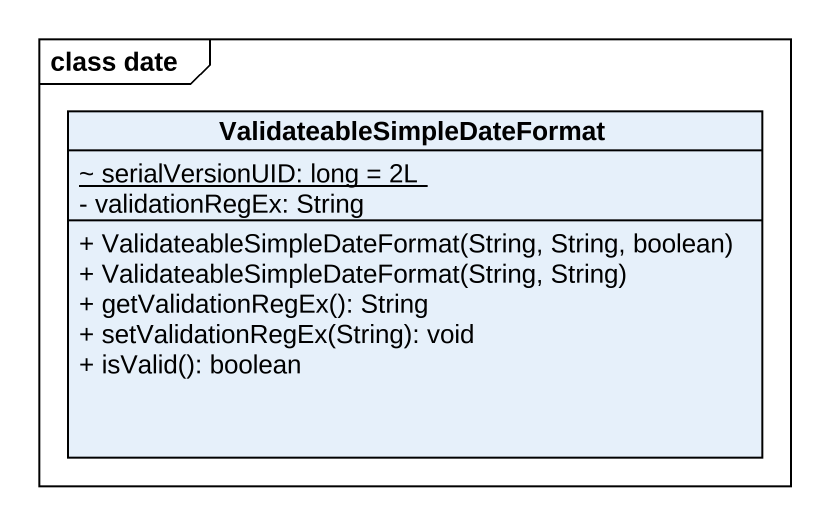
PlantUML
@startuml
mainframe class date
hide circle
hide empty members
skinparam classAttributeIconSize 0
class ValidateableSimpleDateFormat {
  {static} ~ serialVersionUID: long = 2L
  - validationRegEx: String
  + ValidateableSimpleDateFormat(String, String, boolean)
  + ValidateableSimpleDateFormat(String, String)
  + getValidationRegEx(): String
  + setValidationRegEx(String): void
  + isValid(): boolean
}
@enduml
